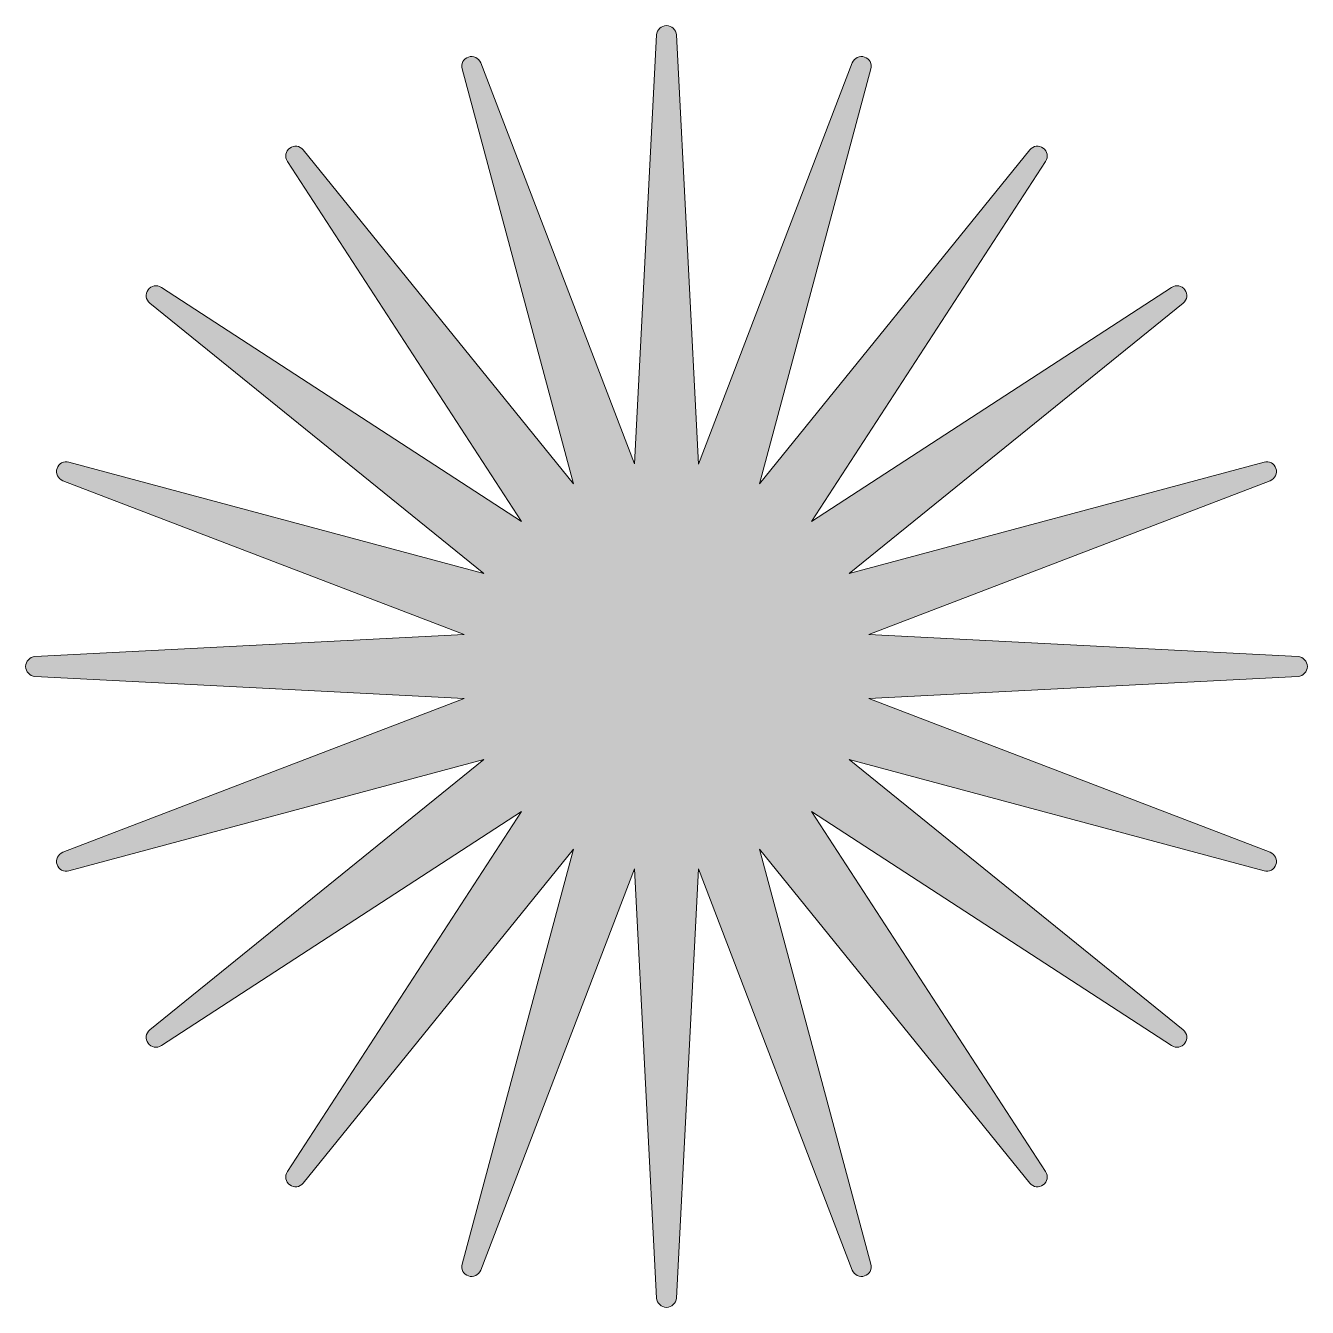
# Model space of a CAD drawing. Header units: inches. Extents: x 0 to 102, y 0 to 102.
import ezdxf

# ---------------------------------------------------------------- set-up
doc = ezdxf.new("R2010")
doc.units = ezdxf.units.IN
doc.header["$MEASUREMENT"] = 0
doc.layers.add('Layer 1', color=7, linetype='Continuous')

msp = doc.modelspace()

# ---------------------------------------------------------------- hatches: boundary and pattern name
at = {"layer": 'Layer 1', "true_color": 0xfaaf40}
h = msp.add_hatch(color=43, dxfattribs=at)
h.dxf.hatch_style = 2
edge = h.paths.add_edge_path()
edge.add_spline(control_points=[(100.86, 51.58), (100.86, 51.58), (66.85, 53.34), (66.85, 53.34), (66.85, 53.34), (98.65, 65.53), (98.65, 65.53), (99.04, 65.68), (99.24, 66.11), (99.11, 66.5), (98.99, 66.89), (98.57, 67.12), (98.17, 67.01), (98.17, 67.01), (65.28, 58.18), (65.28, 58.18), (65.28, 58.18), (91.76, 79.6), (91.76, 79.6), (92.08, 79.86), (92.14, 80.32), (91.9, 80.66), (91.66, 80.99), (91.19, 81.08), (90.84, 80.85), (90.84, 80.85), (62.29, 62.29), (62.29, 62.29), (62.29, 62.29), (80.85, 90.84), (80.85, 90.84), (81.08, 91.19), (80.99, 91.66), (80.66, 91.9), (80.33, 92.14), (79.86, 92.08), (79.6, 91.76), (79.6, 91.76), (58.18, 65.28), (58.18, 65.28), (58.18, 65.28), (67.01, 98.17), (67.01, 98.17), (67.12, 98.57), (66.89, 98.99), (66.5, 99.11), (66.11, 99.24), (65.68, 99.04), (65.53, 98.65), (65.53, 98.65), (53.34, 66.85), (53.34, 66.85), (53.34, 66.85), (51.58, 100.86), (51.58, 100.86), (51.56, 101.28), (51.21, 101.6), (50.8, 101.6), (50.39, 101.6), (50.04, 101.28), (50.02, 100.86), (50.02, 100.86), (48.26, 66.86), (48.26, 66.86), (48.26, 66.86), (36.07, 98.65), (36.07, 98.65), (35.92, 99.04), (35.49, 99.24), (35.1, 99.11), (34.71, 98.99), (34.48, 98.57), (34.59, 98.17), (34.59, 98.17), (43.42, 65.28), (43.42, 65.28), (43.42, 65.28), (22, 91.76), (22, 91.76), (21.74, 92.08), (21.27, 92.14), (20.94, 91.9), (20.61, 91.66), (20.52, 91.19), (20.75, 90.84), (20.75, 90.84), (39.31, 62.29), (39.31, 62.29), (39.31, 62.29), (10.76, 80.85), (10.76, 80.85), (10.41, 81.08), (9.94, 80.99), (9.7, 80.66), (9.46, 80.32), (9.52, 79.86), (9.84, 79.6), (9.84, 79.6), (36.32, 58.18), (36.32, 58.18), (36.32, 58.18), (3.43, 67.01), (3.43, 67.01), (3.03, 67.12), (2.61, 66.89), (2.49, 66.5), (2.36, 66.11), (2.56, 65.68), (2.95, 65.53), (2.95, 65.53), (34.75, 53.34), (34.75, 53.34), (34.75, 53.34), (0.74, 51.58), (0.74, 51.58), (0.33, 51.56), (0, 51.21), (0, 50.8), (0, 50.39), (0.33, 50.04), (0.74, 50.02), (0.74, 50.02), (34.75, 48.26), (34.75, 48.26), (34.75, 48.26), (2.95, 36.07), (2.95, 36.07), (2.56, 35.92), (2.36, 35.49), (2.49, 35.1), (2.61, 34.71), (3.03, 34.48), (3.43, 34.59), (3.43, 34.59), (36.32, 43.42), (36.32, 43.42), (36.32, 43.42), (9.84, 22), (9.84, 22), (9.52, 21.74), (9.46, 21.27), (9.7, 20.94), (9.94, 20.61), (10.41, 20.52), (10.76, 20.75), (10.76, 20.75), (39.31, 39.31), (39.31, 39.31), (39.31, 39.31), (20.75, 10.76), (20.75, 10.76), (20.52, 10.41), (20.61, 9.94), (20.94, 9.7), (21.27, 9.46), (21.74, 9.52), (22, 9.84), (22, 9.84), (43.42, 36.32), (43.42, 36.32), (43.42, 36.32), (34.59, 3.43), (34.59, 3.43), (34.48, 3.03), (34.71, 2.61), (35.1, 2.49), (35.49, 2.36), (35.92, 2.56), (36.07, 2.95), (36.07, 2.95), (48.26, 34.75), (48.26, 34.75), (48.26, 34.75), (50.02, 0.74), (50.02, 0.74), (50.04, 0.33), (50.39, 0), (50.8, 0), (51.21, 0), (51.56, 0.33), (51.58, 0.74), (51.58, 0.74), (53.34, 34.75), (53.34, 34.75), (53.34, 34.75), (65.53, 2.95), (65.53, 2.95), (65.68, 2.56), (66.11, 2.36), (66.5, 2.49), (66.89, 2.61), (67.12, 3.03), (67.01, 3.43), (67.01, 3.43), (58.18, 36.32), (58.18, 36.32), (58.18, 36.32), (79.6, 9.84), (79.6, 9.84), (79.86, 9.52), (80.33, 9.46), (80.66, 9.7), (80.99, 9.94), (81.08, 10.41), (80.85, 10.76), (80.85, 10.76), (62.29, 39.31), (62.29, 39.31), (62.29, 39.31), (90.84, 20.75), (90.84, 20.75), (91.19, 20.52), (91.66, 20.61), (91.9, 20.94), (92.14, 21.27), (92.08, 21.74), (91.76, 22), (91.76, 22), (65.28, 43.42), (65.28, 43.42), (65.28, 43.42), (98.17, 34.59), (98.17, 34.59), (98.57, 34.48), (98.99, 34.71), (99.11, 35.1), (99.24, 35.49), (99.04, 35.92), (98.65, 36.07), (98.65, 36.07), (66.85, 48.26), (66.85, 48.26), (66.85, 48.26), (100.86, 50.02), (100.86, 50.02), (101.27, 50.04), (101.6, 50.39), (101.6, 50.8), (101.6, 51.21), (101.27, 51.56), (100.86, 51.58)], knot_values=[0, 0, 0, 0, 1, 1, 1, 2, 2, 2, 3, 3, 3, 4, 4, 4, 5, 5, 5, 6, 6, 6, 7, 7, 7, 8, 8, 8, 9, 9, 9, 10, 10, 10, 11, 11, 11, 12, 12, 12, 13, 13, 13, 14, 14, 14, 15, 15, 15, 16, 16, 16, 17, 17, 17, 18, 18, 18, 19, 19, 19, 20, 20, 20, 21, 21, 21, 22, 22, 22, 23, 23, 23, 24, 24, 24, 25, 25, 25, 26, 26, 26, 27, 27, 27, 28, 28, 28, 29, 29, 29, 30, 30, 30, 31, 31, 31, 32, 32, 32, 33, 33, 33, 34, 34, 34, 35, 35, 35, 36, 36, 36, 37, 37, 37, 38, 38, 38, 39, 39, 39, 40, 40, 40, 41, 41, 41, 42, 42, 42, 43, 43, 43, 44, 44, 44, 45, 45, 45, 46, 46, 46, 47, 47, 47, 48, 48, 48, 49, 49, 49, 50, 50, 50, 51, 51, 51, 52, 52, 52, 53, 53, 53, 54, 54, 54, 55, 55, 55, 56, 56, 56, 57, 57, 57, 58, 58, 58, 59, 59, 59, 60, 60, 60, 61, 61, 61, 62, 62, 62, 63, 63, 63, 64, 64, 64, 65, 65, 65, 66, 66, 66, 67, 67, 67, 68, 68, 68, 69, 69, 69, 70, 70, 70, 71, 71, 71, 72, 72, 72, 73, 73, 73, 74, 74, 74, 75, 75, 75, 76, 76, 76, 77, 77, 77, 78, 78, 78, 79, 79, 79, 80, 80, 80, 80], degree=3, periodic=1)

# ---------------------------------------------------------------- linework, layer by layer
at = {"layer": 'Layer 1', "lineweight": 0}
msp.add_open_spline([(100.86, 51.58), (100.86, 51.58), (66.85, 53.34), (66.85, 53.34), (66.85, 53.34), (98.65, 65.53), (98.65, 65.53), (99.04, 65.68), (99.24, 66.11), (99.11, 66.5), (98.99, 66.89), (98.57, 67.12), (98.17, 67.01), (98.17, 67.01), (65.28, 58.18), (65.28, 58.18), (65.28, 58.18), (91.76, 79.6), (91.76, 79.6), (92.08, 79.86), (92.14, 80.32), (91.9, 80.66), (91.66, 80.99), (91.19, 81.08), (90.84, 80.85), (90.84, 80.85), (62.29, 62.29), (62.29, 62.29), (62.29, 62.29), (80.85, 90.84), (80.85, 90.84), (81.08, 91.19), (80.99, 91.66), (80.66, 91.9), (80.33, 92.14), (79.86, 92.08), (79.6, 91.76), (79.6, 91.76), (58.18, 65.28), (58.18, 65.28), (58.18, 65.28), (67.01, 98.17), (67.01, 98.17), (67.12, 98.57), (66.89, 98.99), (66.5, 99.11), (66.11, 99.24), (65.68, 99.04), (65.53, 98.65), (65.53, 98.65), (53.34, 66.85), (53.34, 66.85), (53.34, 66.85), (51.58, 100.86), (51.58, 100.86), (51.56, 101.28), (51.21, 101.6), (50.8, 101.6), (50.39, 101.6), (50.04, 101.28), (50.02, 100.86), (50.02, 100.86), (48.26, 66.86), (48.26, 66.86), (48.26, 66.86), (36.07, 98.65), (36.07, 98.65), (35.92, 99.04), (35.49, 99.24), (35.1, 99.11), (34.71, 98.99), (34.48, 98.57), (34.59, 98.17), (34.59, 98.17), (43.42, 65.28), (43.42, 65.28), (43.42, 65.28), (22, 91.76), (22, 91.76), (21.74, 92.08), (21.27, 92.14), (20.94, 91.9), (20.61, 91.66), (20.52, 91.19), (20.75, 90.84), (20.75, 90.84), (39.31, 62.29), (39.31, 62.29), (39.31, 62.29), (10.76, 80.85), (10.76, 80.85), (10.41, 81.08), (9.94, 80.99), (9.7, 80.66), (9.46, 80.32), (9.52, 79.86), (9.84, 79.6), (9.84, 79.6), (36.32, 58.18), (36.32, 58.18), (36.32, 58.18), (3.43, 67.01), (3.43, 67.01), (3.03, 67.12), (2.61, 66.89), (2.49, 66.5), (2.36, 66.11), (2.56, 65.68), (2.95, 65.53), (2.95, 65.53), (34.75, 53.34), (34.75, 53.34), (34.75, 53.34), (0.74, 51.58), (0.74, 51.58), (0.33, 51.56), (0, 51.21), (0, 50.8), (0, 50.39), (0.33, 50.04), (0.74, 50.02), (0.74, 50.02), (34.75, 48.26), (34.75, 48.26), (34.75, 48.26), (2.95, 36.07), (2.95, 36.07), (2.56, 35.92), (2.36, 35.49), (2.49, 35.1), (2.61, 34.71), (3.03, 34.48), (3.43, 34.59), (3.43, 34.59), (36.32, 43.42), (36.32, 43.42), (36.32, 43.42), (9.84, 22), (9.84, 22), (9.52, 21.74), (9.46, 21.27), (9.7, 20.94), (9.94, 20.61), (10.41, 20.52), (10.76, 20.75), (10.76, 20.75), (39.31, 39.31), (39.31, 39.31), (39.31, 39.31), (20.75, 10.76), (20.75, 10.76), (20.52, 10.41), (20.61, 9.94), (20.94, 9.7), (21.27, 9.46), (21.74, 9.52), (22, 9.84), (22, 9.84), (43.42, 36.32), (43.42, 36.32), (43.42, 36.32), (34.59, 3.43), (34.59, 3.43), (34.48, 3.03), (34.71, 2.61), (35.1, 2.49), (35.49, 2.36), (35.92, 2.56), (36.07, 2.95), (36.07, 2.95), (48.26, 34.75), (48.26, 34.75), (48.26, 34.75), (50.02, 0.74), (50.02, 0.74), (50.04, 0.33), (50.39, 0), (50.8, 0), (51.21, 0), (51.56, 0.33), (51.58, 0.74), (51.58, 0.74), (53.34, 34.75), (53.34, 34.75), (53.34, 34.75), (65.53, 2.95), (65.53, 2.95), (65.68, 2.56), (66.11, 2.36), (66.5, 2.49), (66.89, 2.61), (67.12, 3.03), (67.01, 3.43), (67.01, 3.43), (58.18, 36.32), (58.18, 36.32), (58.18, 36.32), (79.6, 9.84), (79.6, 9.84), (79.86, 9.52), (80.33, 9.46), (80.66, 9.7), (80.99, 9.94), (81.08, 10.41), (80.85, 10.76), (80.85, 10.76), (62.29, 39.31), (62.29, 39.31), (62.29, 39.31), (90.84, 20.75), (90.84, 20.75), (91.19, 20.52), (91.66, 20.61), (91.9, 20.94), (92.14, 21.27), (92.08, 21.74), (91.76, 22), (91.76, 22), (65.28, 43.42), (65.28, 43.42), (65.28, 43.42), (98.17, 34.59), (98.17, 34.59), (98.57, 34.48), (98.99, 34.71), (99.11, 35.1), (99.24, 35.49), (99.04, 35.92), (98.65, 36.07), (98.65, 36.07), (66.85, 48.26), (66.85, 48.26), (66.85, 48.26), (100.86, 50.02), (100.86, 50.02), (101.27, 50.04), (101.6, 50.39), (101.6, 50.8), (101.6, 51.21), (101.27, 51.56), (100.86, 51.58)], degree=3, knots=[0, 0, 0, 0, 1, 1, 1, 2, 2, 2, 3, 3, 3, 4, 4, 4, 5, 5, 5, 6, 6, 6, 7, 7, 7, 8, 8, 8, 9, 9, 9, 10, 10, 10, 11, 11, 11, 12, 12, 12, 13, 13, 13, 14, 14, 14, 15, 15, 15, 16, 16, 16, 17, 17, 17, 18, 18, 18, 19, 19, 19, 20, 20, 20, 21, 21, 21, 22, 22, 22, 23, 23, 23, 24, 24, 24, 25, 25, 25, 26, 26, 26, 27, 27, 27, 28, 28, 28, 29, 29, 29, 30, 30, 30, 31, 31, 31, 32, 32, 32, 33, 33, 33, 34, 34, 34, 35, 35, 35, 36, 36, 36, 37, 37, 37, 38, 38, 38, 39, 39, 39, 40, 40, 40, 41, 41, 41, 42, 42, 42, 43, 43, 43, 44, 44, 44, 45, 45, 45, 46, 46, 46, 47, 47, 47, 48, 48, 48, 49, 49, 49, 50, 50, 50, 51, 51, 51, 52, 52, 52, 53, 53, 53, 54, 54, 54, 55, 55, 55, 56, 56, 56, 57, 57, 57, 58, 58, 58, 59, 59, 59, 60, 60, 60, 61, 61, 61, 62, 62, 62, 63, 63, 63, 64, 64, 64, 65, 65, 65, 66, 66, 66, 67, 67, 67, 68, 68, 68, 69, 69, 69, 70, 70, 70, 71, 71, 71, 72, 72, 72, 73, 73, 73, 74, 74, 74, 75, 75, 75, 76, 76, 76, 77, 77, 77, 78, 78, 78, 79, 79, 79, 80, 80, 80, 80], dxfattribs=at)

doc.saveas('drawing.dxf')
